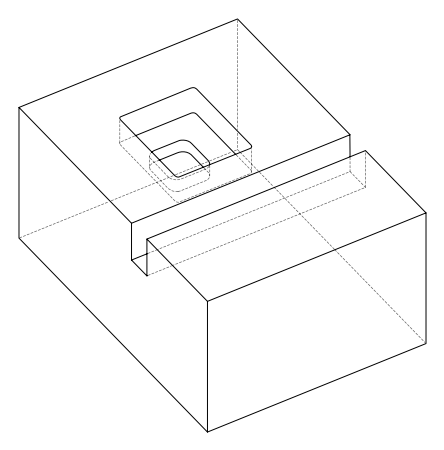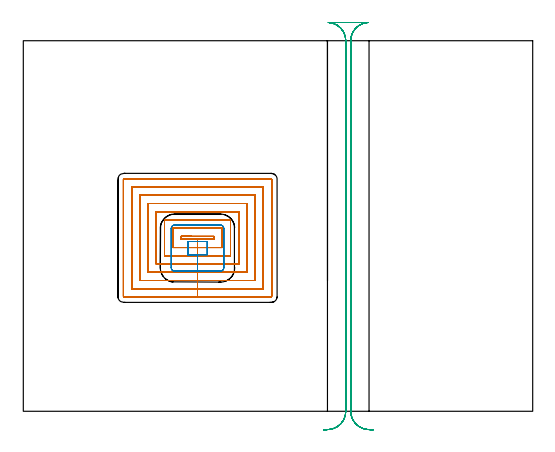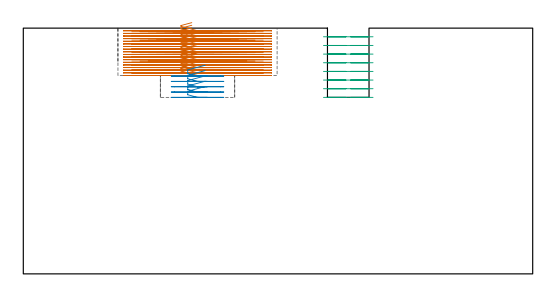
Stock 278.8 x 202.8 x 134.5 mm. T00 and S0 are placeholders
(PLAN: 3 operations, 2 tool changes, 60.1 min)
(1 MILL_RECTANGULAR_POCKET | POCKET_RECTANGULAR_STRAIGHT | NXT0201_008 | Follow Part, ap 1.5, ae 75% | 50.09 min | 159079 mm3)
(2 MILL_RECTANGULAR_POCKET_1 | POCKET_RECTANGULAR_STRAIGHT_1 | NXT0201_011 | Follow Part, ap 3, ae 75% | 1.98 min | 17533 mm3)
(3 MILL_RECTANGULAR_SLOT | SLOT_RECTANGULAR | UGT0201_094 | Follow Part, ap 5, ae 75% | 8.02 min | 174566 mm3)
(TOOL NXT0201_008 | ENDMILL 6mm [2P460-0600-NA 1630] | D6 FL26 Z6)
(TOOL NXT0201_011 | ENDMILL 12mm [2P460-1200-NA 1630] | D12 FL38 Z6)
(TOOL UGT0201_094 | End mill 20 mm | D20 FL38 Z4)
(OP 1 MILL_RECTANGULAR_POCKET)
G17 G21 G94 G90
T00 M6
G54
G17 G0 G90 X92.216 Y95.7 S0 M3
G43 Z144.5 H1
Z137.5
G94 G1 X86.3 Z135.915 F250.
Y94.1 Z135.486
X95.35 Z133.061
X104.4 F500.
Y95.7
X86.3
Y94.1
X95.35
Y89.6
X108.9
Y100.2
X81.8
Y89.6
X95.35
Y85.1
X113.4
Y104.7
X77.3
Y85.1
X95.35
Y80.6
X117.9
Y109.2
X72.8
Y80.6
X95.35
Y76.1
X122.4
Y113.7
X68.3
Y76.1
X95.35
Y71.6
X126.9
Y118.2
X63.8
Y71.6
X95.35
Y67.1
X131.4
Y122.7
X59.3
Y67.1
X95.35
Y62.6
X135.7
G3 X135.9 Y62.8 R0.2
G1 Y127.
G3 X135.7 Y127.2 R0.2
G1 X55.
G3 X54.8 Y127. R0.2
G1 Y62.8
G3 X55. Y62.6 R0.2
G1 X95.35
X96.35
G0 X92.216 Y95.7 Z136.061
G1 X86.3 Z134.476 F250.
Y94.1 Z134.047
X95.35 Z131.622
X104.4 F500.
Y95.7
X86.3
Y94.1
X95.35
Y89.6
X108.9
Y100.2
X81.8
Y89.6
X95.35
Y85.1
X113.4
Y104.7
X77.3
Y85.1
X95.35
Y80.6
X117.9
Y109.2
X72.8
Y80.6
X95.35
Y76.1
X122.4
Y113.7
X68.3
Y76.1
X95.35
Y71.6
X126.9
Y118.2
X63.8
Y71.6
X95.35
Y67.1
X131.4
Y122.7
X59.3
Y67.1
X95.35
Y62.6
X135.7
G3 X135.9 Y62.8 R0.2
G1 Y127.
G3 X135.7 Y127.2 R0.2
G1 X55.
G3 X54.8 Y127. R0.2
G1 Y62.8
G3 X55. Y62.6 R0.2
G1 X95.35
X96.35
G0 X92.216 Y95.7 Z134.622
G1 X86.3 Z133.037 F250.
Y94.1 Z132.608
X95.35 Z130.183
X104.4 F500.
Y95.7
X86.3
Y94.1
X95.35
Y89.6
X108.9
Y100.2
X81.8
Y89.6
X95.35
Y85.1
X113.4
Y104.7
X77.3
Y85.1
X95.35
Y80.6
X117.9
Y109.2
X72.8
Y80.6
X95.35
Y76.1
X122.4
Y113.7
X68.3
Y76.1
X95.35
Y71.6
X126.9
Y118.2
X63.8
Y71.6
X95.35
Y67.1
X131.4
Y122.7
X59.3
Y67.1
X95.35
Y62.6
X135.7
G3 X135.9 Y62.8 R0.2
G1 Y127.
G3 X135.7 Y127.2 R0.2
G1 X55.
G3 X54.8 Y127. R0.2
G1 Y62.8
G3 X55. Y62.6 R0.2
G1 X95.35
X96.35
G0 X92.216 Y95.7 Z133.183
G1 X86.3 Z131.598 F250.
Y94.1 Z131.169
X95.35 Z128.744
X104.4 F500.
Y95.7
X86.3
Y94.1
X95.35
Y89.6
X108.9
Y100.2
X81.8
Y89.6
X95.35
Y85.1
X113.4
Y104.7
X77.3
Y85.1
X95.35
Y80.6
X117.9
Y109.2
X72.8
Y80.6
X95.35
Y76.1
X122.4
Y113.7
X68.3
Y76.1
X95.35
Y71.6
X126.9
Y118.2
X63.8
Y71.6
X95.35
Y67.1
X131.4
Y122.7
X59.3
Y67.1
X95.35
Y62.6
X135.7
G3 X135.9 Y62.8 R0.2
G1 Y127.
G3 X135.7 Y127.2 R0.2
G1 X55.
G3 X54.8 Y127. R0.2
G1 Y62.8
G3 X55. Y62.6 R0.2
G1 X95.35
X96.35
G0 X92.216 Y95.7 Z131.744
G1 X86.3 Z130.159 F250.
Y94.1 Z129.73
X95.35 Z127.305
X104.4 F500.
Y95.7
X86.3
Y94.1
X95.35
Y89.6
X108.9
Y100.2
X81.8
Y89.6
X95.35
Y85.1
X113.4
Y104.7
X77.3
Y85.1
X95.35
Y80.6
X117.9
Y109.2
X72.8
Y80.6
X95.35
Y76.1
X122.4
Y113.7
X68.3
Y76.1
X95.35
Y71.6
X126.9
Y118.2
X63.8
Y71.6
X95.35
Y67.1
X131.4
Y122.7
X59.3
Y67.1
X95.35
Y62.6
X135.7
G3 X135.9 Y62.8 R0.2
G1 Y127.
G3 X135.7 Y127.2 R0.2
G1 X55.
G3 X54.8 Y127. R0.2
G1 Y62.8
G3 X55. Y62.6 R0.2
G1 X95.35
X96.35
G0 X92.216 Y95.7 Z130.305
G1 X86.3 Z128.72 F250.
Y94.1 Z128.292
X95.35 Z125.867
X104.4 F500.
Y95.7
X86.3
Y94.1
X95.35
Y89.6
X108.9
Y100.2
X81.8
Y89.6
X95.35
Y85.1
X113.4
Y104.7
X77.3
Y85.1
X95.35
Y80.6
X117.9
Y109.2
X72.8
Y80.6
X95.35
Y76.1
X122.4
Y113.7
X68.3
Y76.1
X95.35
Y71.6
X126.9
Y118.2
X63.8
Y71.6
X95.35
Y67.1
X131.4
Y122.7
X59.3
Y67.1
X95.35
Y62.6
X135.7
G3 X135.9 Y62.8 R0.2
G1 Y127.
G3 X135.7 Y127.2 R0.2
G1 X55.
G3 X54.8 Y127. R0.2
G1 Y62.8
G3 X55. Y62.6 R0.2
G1 X95.35
X96.35
G0 X92.216 Y95.7 Z128.867
G1 X86.3 Z127.281 F250.
Y94.1 Z126.853
X95.35 Z124.428
X104.4 F500.
Y95.7
X86.3
Y94.1
X95.35
Y89.6
X108.9
Y100.2
X81.8
Y89.6
X95.35
Y85.1
X113.4
Y104.7
X77.3
Y85.1
X95.35
Y80.6
X117.9
Y109.2
X72.8
Y80.6
X95.35
Y76.1
X122.4
Y113.7
X68.3
Y76.1
X95.35
Y71.6
X126.9
Y118.2
X63.8
Y71.6
X95.35
Y67.1
X131.4
Y122.7
X59.3
Y67.1
X95.35
Y62.6
X135.7
G3 X135.9 Y62.8 R0.2
G1 Y127.
G3 X135.7 Y127.2 R0.2
G1 X55.
G3 X54.8 Y127. R0.2
G1 Y62.8
G3 X55. Y62.6 R0.2
G1 X95.35
X96.35
G0 X92.216 Y95.7 Z127.428
G1 X86.3 Z125.842 F250.
Y94.1 Z125.414
X95.35 Z122.989
X104.4 F500.
Y95.7
X86.3
Y94.1
X95.35
Y89.6
X108.9
Y100.2
X81.8
Y89.6
X95.35
Y85.1
X113.4
Y104.7
X77.3
Y85.1
X95.35
Y80.6
X117.9
Y109.2
X72.8
Y80.6
X95.35
Y76.1
X122.4
Y113.7
X68.3
Y76.1
X95.35
Y71.6
X126.9
Y118.2
X63.8
Y71.6
X95.35
Y67.1
X131.4
Y122.7
X59.3
Y67.1
X95.35
Y62.6
X135.7
G3 X135.9 Y62.8 R0.2
G1 Y127.
G3 X135.7 Y127.2 R0.2
G1 X55.
G3 X54.8 Y127. R0.2
G1 Y62.8
G3 X55. Y62.6 R0.2
G1 X95.35
X96.35
G0 X92.216 Y95.7 Z125.989
G1 X86.3 Z124.404 F250.
Y94.1 Z123.975
X95.35 Z121.55
X104.4 F500.
Y95.7
X86.3
Y94.1
X95.35
Y89.6
X108.9
Y100.2
X81.8
Y89.6
X95.35
Y85.1
X113.4
Y104.7
X77.3
Y85.1
X95.35
Y80.6
X117.9
Y109.2
X72.8
Y80.6
X95.35
Y76.1
X122.4
Y113.7
X68.3
Y76.1
X95.35
Y71.6
X126.9
Y118.2
X63.8
Y71.6
X95.35
Y67.1
X131.4
Y122.7
X59.3
Y67.1
X95.35
Y62.6
X135.7
G3 X135.9 Y62.8 R0.2
G1 Y127.
G3 X135.7 Y127.2 R0.2
G1 X55.
G3 X54.8 Y127. R0.2
G1 Y62.8
G3 X55. Y62.6 R0.2
G1 X95.35
X96.35
G0 X92.216 Y95.7 Z124.55
G1 X86.3 Z122.965 F250.
Y94.1 Z122.536
X95.35 Z120.111
X104.4 F500.
Y95.7
X86.3
Y94.1
X95.35
Y89.6
X108.9
Y100.2
X81.8
Y89.6
X95.35
Y85.1
X113.4
Y104.7
X77.3
Y85.1
X95.35
Y80.6
X117.9
Y109.2
X72.8
Y80.6
X95.35
Y76.1
X122.4
Y113.7
X68.3
Y76.1
X95.35
Y71.6
X126.9
Y118.2
X63.8
Y71.6
X95.35
Y67.1
X131.4
Y122.7
X59.3
Y67.1
X95.35
Y62.6
X135.7
G3 X135.9 Y62.8 R0.2
G1 Y127.
G3 X135.7 Y127.2 R0.2
G1 X55.
G3 X54.8 Y127. R0.2
G1 Y62.8
G3 X55. Y62.6 R0.2
G1 X95.35
X96.35
G0 X92.216 Y95.7 Z123.111
G1 X86.3 Z121.526 F250.
Y94.1 Z121.097
X95.35 Z118.672
X104.4 F500.
Y95.7
X86.3
Y94.1
X95.35
Y89.6
X108.9
Y100.2
X81.8
Y89.6
X95.35
Y85.1
X113.4
Y104.7
X77.3
Y85.1
X95.35
Y80.6
X117.9
Y109.2
X72.8
Y80.6
X95.35
Y76.1
X122.4
Y113.7
X68.3
Y76.1
X95.35
Y71.6
X126.9
Y118.2
X63.8
Y71.6
X95.35
Y67.1
X131.4
Y122.7
X59.3
Y67.1
X95.35
Y62.6
X135.7
G3 X135.9 Y62.8 R0.2
G1 Y127.
G3 X135.7 Y127.2 R0.2
G1 X55.
G3 X54.8 Y127. R0.2
G1 Y62.8
G3 X55. Y62.6 R0.2
G1 X95.35
X96.35
G0 X92.216 Y95.7 Z121.672
G1 X86.3 Z120.087 F250.
Y94.1 Z119.658
X95.35 Z117.233
X104.4 F500.
Y95.7
X86.3
Y94.1
X95.35
Y89.6
X108.9
Y100.2
X81.8
Y89.6
X95.35
Y85.1
X113.4
Y104.7
X77.3
Y85.1
X95.35
Y80.6
X117.9
Y109.2
X72.8
Y80.6
X95.35
Y76.1
X122.4
Y113.7
X68.3
Y76.1
X95.35
Y71.6
X126.9
Y118.2
X63.8
Y71.6
X95.35
Y67.1
X131.4
Y122.7
X59.3
Y67.1
X95.35
Y62.6
X135.7
G3 X135.9 Y62.8 R0.2
G1 Y127.
G3 X135.7 Y127.2 R0.2
G1 X55.
G3 X54.8 Y127. R0.2
G1 Y62.8
G3 X55. Y62.6 R0.2
G1 X95.35
X96.35
G0 X92.216 Y95.7 Z120.233
G1 X86.3 Z118.648 F250.
Y94.1 Z118.219
X95.35 Z115.794
X104.4 F500.
Y95.7
X86.3
Y94.1
X95.35
Y89.6
X108.9
Y100.2
X81.8
Y89.6
X95.35
Y85.1
X113.4
Y104.7
X77.3
Y85.1
X95.35
Y80.6
X117.9
Y109.2
X72.8
Y80.6
X95.35
Y76.1
X122.4
Y113.7
X68.3
Y76.1
X95.35
Y71.6
X126.9
Y118.2
X63.8
Y71.6
X95.35
Y67.1
X131.4
Y122.7
X59.3
Y67.1
X95.35
Y62.6
X135.7
G3 X135.9 Y62.8 R0.2
G1 Y127.
G3 X135.7 Y127.2 R0.2
G1 X55.
G3 X54.8 Y127. R0.2
G1 Y62.8
G3 X55. Y62.6 R0.2
G1 X95.35
X96.35
G0 X92.216 Y95.7 Z118.794
G1 X86.3 Z117.209 F250.
Y94.1 Z116.78
X95.35 Z114.356
X104.4 F500.
Y95.7
X86.3
Y94.1
X95.35
Y89.6
X108.9
Y100.2
X81.8
Y89.6
X95.35
Y85.1
X113.4
Y104.7
X77.3
Y85.1
X95.35
Y80.6
X117.9
Y109.2
X72.8
Y80.6
X95.35
Y76.1
X122.4
Y113.7
X68.3
Y76.1
X95.35
Y71.6
X126.9
Y118.2
X63.8
Y71.6
X95.35
Y67.1
X131.4
Y122.7
X59.3
Y67.1
X95.35
Y62.6
X135.7
G3 X135.9 Y62.8 R0.2
G1 Y127.
G3 X135.7 Y127.2 R0.2
G1 X55.
G3 X54.8 Y127. R0.2
G1 Y62.8
G3 X55. Y62.6 R0.2
G1 X95.35
X96.35
G0 X92.216 Y95.7 Z117.356
G1 X86.3 Z115.77 F250.
Y94.1 Z115.342
X95.35 Z112.917
X104.4 F500.
Y95.7
X86.3
Y94.1
X95.35
Y89.6
X108.9
Y100.2
X81.8
Y89.6
X95.35
Y85.1
X113.4
Y104.7
X77.3
Y85.1
X95.35
Y80.6
X117.9
Y109.2
X72.8
Y80.6
X95.35
Y76.1
X122.4
Y113.7
X68.3
Y76.1
X95.35
Y71.6
X126.9
Y118.2
X63.8
Y71.6
X95.35
Y67.1
X131.4
Y122.7
X59.3
Y67.1
X95.35
Y62.6
X135.7
G3 X135.9 Y62.8 R0.2
G1 Y127.
G3 X135.7 Y127.2 R0.2
G1 X55.
G3 X54.8 Y127. R0.2
G1 Y62.8
G3 X55. Y62.6 R0.2
G1 X95.35
X96.35
G0 X92.216 Y95.7 Z115.917
G1 X86.3 Z114.331 F250.
Y94.1 Z113.903
X95.35 Z111.478
X104.4 F500.
Y95.7
X86.3
Y94.1
X95.35
Y89.6
X108.9
Y100.2
X81.8
Y89.6
X95.35
Y85.1
X113.4
Y104.7
X77.3
Y85.1
X95.35
Y80.6
X117.9
Y109.2
X72.8
Y80.6
X95.35
Y76.1
X122.4
Y113.7
X68.3
Y76.1
X95.35
Y71.6
X126.9
Y118.2
X63.8
Y71.6
X95.35
Y67.1
X131.4
Y122.7
X59.3
Y67.1
X95.35
Y62.6
X135.7
G3 X135.9 Y62.8 R0.2
G1 Y127.
G3 X135.7 Y127.2 R0.2
G1 X55.
G3 X54.8 Y127. R0.2
G1 Y62.8
G3 X55. Y62.6 R0.2
G1 X95.35
X96.35
G0 X92.216 Y95.7 Z114.478
G1 X86.3 Z112.893 F250.
Y94.1 Z112.464
X95.35 Z110.039
X104.4 F500.
Y95.7
X86.3
Y94.1
X95.35
Y89.6
X108.9
Y100.2
X81.8
Y89.6
X95.35
Y85.1
X113.4
Y104.7
X77.3
Y85.1
X95.35
Y80.6
X117.9
Y109.2
X72.8
Y80.6
X95.35
Y76.1
X122.4
Y113.7
X68.3
Y76.1
X95.35
Y71.6
X126.9
Y118.2
X63.8
Y71.6
X95.35
Y67.1
X131.4
Y122.7
X59.3
Y67.1
X95.35
Y62.6
X135.7
G3 X135.9 Y62.8 R0.2
G1 Y127.
G3 X135.7 Y127.2 R0.2
G1 X55.
G3 X54.8 Y127. R0.2
G1 Y62.8
G3 X55. Y62.6 R0.2
G1 X95.35
X96.35
G0 X92.216 Y95.7 Z113.039
G1 X86.3 Z111.454 F250.
Y94.1 Z111.025
X95.35 Z108.6
X104.4 F500.
Y95.7
X86.3
Y94.1
X95.35
Y89.6
X108.9
Y100.2
X81.8
Y89.6
X95.35
Y85.1
X113.4
Y104.7
X77.3
Y85.1
X95.35
Y80.6
X117.9
Y109.2
X72.8
Y80.6
X95.35
Y76.1
X122.4
Y113.7
X68.3
Y76.1
X95.35
Y71.6
X126.9
Y118.2
X63.8
Y71.6
X95.35
Y67.1
X131.4
Y122.7
X59.3
Y67.1
X95.35
Y62.6
X135.7
G3 X135.9 Y62.8 R0.2
G1 Y127.
G3 X135.7 Y127.2 R0.2
G1 X55.
G3 X54.8 Y127. R0.2
G1 Y62.8
G3 X55. Y62.6 R0.2
G1 X95.35
X96.35
G0 Z144.5
M5
M2
(OP 2 MILL_RECTANGULAR_POCKET_1)
G17 G21 G94 G90
T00 M6
G54
G17 G0 G90 X99.526 Y92.9 S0 M3
G43 Z144.5 H1
Z114.177
G94 G1 X90. Z111.624 F250.
Y85.7 Z109.695
X95.35 Z108.262
X100.7 F500.
Y92.9
X90.
Y85.7
X95.35
Y76.7
X107.9
G3 X109.7 Y78.5 R1.8
G1 Y100.1
G3 X107.9 Y101.9 R1.8
G1 X82.8
G3 X81. Y100.1 R1.8
G1 Y78.5
G3 X82.8 Y76.7 R1.8
G1 X95.35
X96.35
G0 X99.526 Y92.9 Z111.262
G1 X90. Z108.709 F250.
Y85.7 Z106.78
X95.35 Z105.346
X100.7 F500.
Y92.9
X90.
Y85.7
X95.35
Y76.7
X107.9
G3 X109.7 Y78.5 R1.8
G1 Y100.1
G3 X107.9 Y101.9 R1.8
G1 X82.8
G3 X81. Y100.1 R1.8
G1 Y78.5
G3 X82.8 Y76.7 R1.8
G1 X95.35
X96.35
G0 X99.526 Y92.9 Z108.346
G1 X90. Z105.794 F250.
Y85.7 Z103.864
X95.35 Z102.431
X100.7 F500.
Y92.9
X90.
Y85.7
X95.35
Y76.7
X107.9
G3 X109.7 Y78.5 R1.8
G1 Y100.1
G3 X107.9 Y101.9 R1.8
G1 X82.8
G3 X81. Y100.1 R1.8
G1 Y78.5
G3 X82.8 Y76.7 R1.8
G1 X95.35
X96.35
G0 X99.526 Y92.9 Z105.431
G1 X90. Z102.878 F250.
Y85.7 Z100.949
X95.35 Z99.515
X100.7 F500.
Y92.9
X90.
Y85.7
X95.35
Y76.7
X107.9
G3 X109.7 Y78.5 R1.8
G1 Y100.1
G3 X107.9 Y101.9 R1.8
G1 X82.8
G3 X81. Y100.1 R1.8
G1 Y78.5
G3 X82.8 Y76.7 R1.8
G1 X95.35
X96.35
G0 X99.526 Y92.9 Z102.515
G1 X90. Z99.963 F250.
Y85.7 Z98.034
X95.35 Z96.6
X100.7 F500.
Y92.9
X90.
Y85.7
X95.35
Y76.7
X107.9
G3 X109.7 Y78.5 R1.8
G1 Y100.1
G3 X107.9 Y101.9 R1.8
G1 X82.8
G3 X81. Y100.1 R1.8
G1 Y78.5
G3 X82.8 Y76.7 R1.8
G1 X95.35
X96.35
G0 Z144.5
M5
M2
(OP 3 MILL_RECTANGULAR_SLOT)
G17 G21 G94 G90
T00 M6
G54
G17 G0 G90 X191.417 Y-10.202 S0 M3
G43 Z144.5 H0
Z129.762
G94 G1 X188.426 Y-9.97 F250.
G2 X179.2 Y0. R10. F500.
G1 Y202.8
G2 X188.753 Y212.79 R10.
G1 Y212.8
X166.947
Y212.79
G2 X176.5 Y202.8 R10.
G1 Y0.
G2 X167.274 Y-9.97 R10.
G1 X164.283 Y-10.202 F250.
G0 X191.417 Z125.025
G1 X188.426 Y-9.97
G2 X179.2 Y0. R10. F500.
G1 Y202.8
G2 X188.753 Y212.79 R10.
G1 Y212.8
X166.947
Y212.79
G2 X176.5 Y202.8 R10.
G1 Y0.
G2 X167.274 Y-9.97 R10.
G1 X164.283 Y-10.202 F250.
G0 X191.417 Z120.287
G1 X188.426 Y-9.97
G2 X179.2 Y0. R10. F500.
G1 Y202.8
G2 X188.753 Y212.79 R10.
G1 Y212.8
X166.947
Y212.79
G2 X176.5 Y202.8 R10.
G1 Y0.
G2 X167.274 Y-9.97 R10.
G1 X164.283 Y-10.202 F250.
G0 X191.417 Z115.55
G1 X188.426 Y-9.97
G2 X179.2 Y0. R10. F500.
G1 Y202.8
G2 X188.753 Y212.79 R10.
G1 Y212.8
X166.947
Y212.79
G2 X176.5 Y202.8 R10.
G1 Y0.
G2 X167.274 Y-9.97 R10.
G1 X164.283 Y-10.202 F250.
G0 X191.417 Z110.812
G1 X188.426 Y-9.97
G2 X179.2 Y0. R10. F500.
G1 Y202.8
G2 X188.753 Y212.79 R10.
G1 Y212.8
X166.947
Y212.79
G2 X176.5 Y202.8 R10.
G1 Y0.
G2 X167.274 Y-9.97 R10.
G1 X164.283 Y-10.202 F250.
G0 X191.417 Z106.075
G1 X188.426 Y-9.97
G2 X179.2 Y0. R10. F500.
G1 Y202.8
G2 X188.753 Y212.79 R10.
G1 Y212.8
X166.947
Y212.79
G2 X176.5 Y202.8 R10.
G1 Y0.
G2 X167.274 Y-9.97 R10.
G1 X164.283 Y-10.202 F250.
G0 X191.417 Z101.337
G1 X188.426 Y-9.97
G2 X179.2 Y0. R10. F500.
G1 Y202.8
G2 X188.753 Y212.79 R10.
G1 Y212.8
X166.947
Y212.79
G2 X176.5 Y202.8 R10.
G1 Y0.
G2 X167.274 Y-9.97 R10.
G1 X164.283 Y-10.202 F250.
G0 X191.417 Z96.6
G1 X188.426 Y-9.97
G2 X179.2 Y0. R10. F500.
G1 Y202.8
G2 X188.753 Y212.79 R10.
G1 Y212.8
X166.947
Y212.79
G2 X176.5 Y202.8 R10.
G1 Y0.
G2 X167.274 Y-9.97 R10.
G1 X164.283 Y-10.202 F250.
G0 Z144.5
M5
M2
